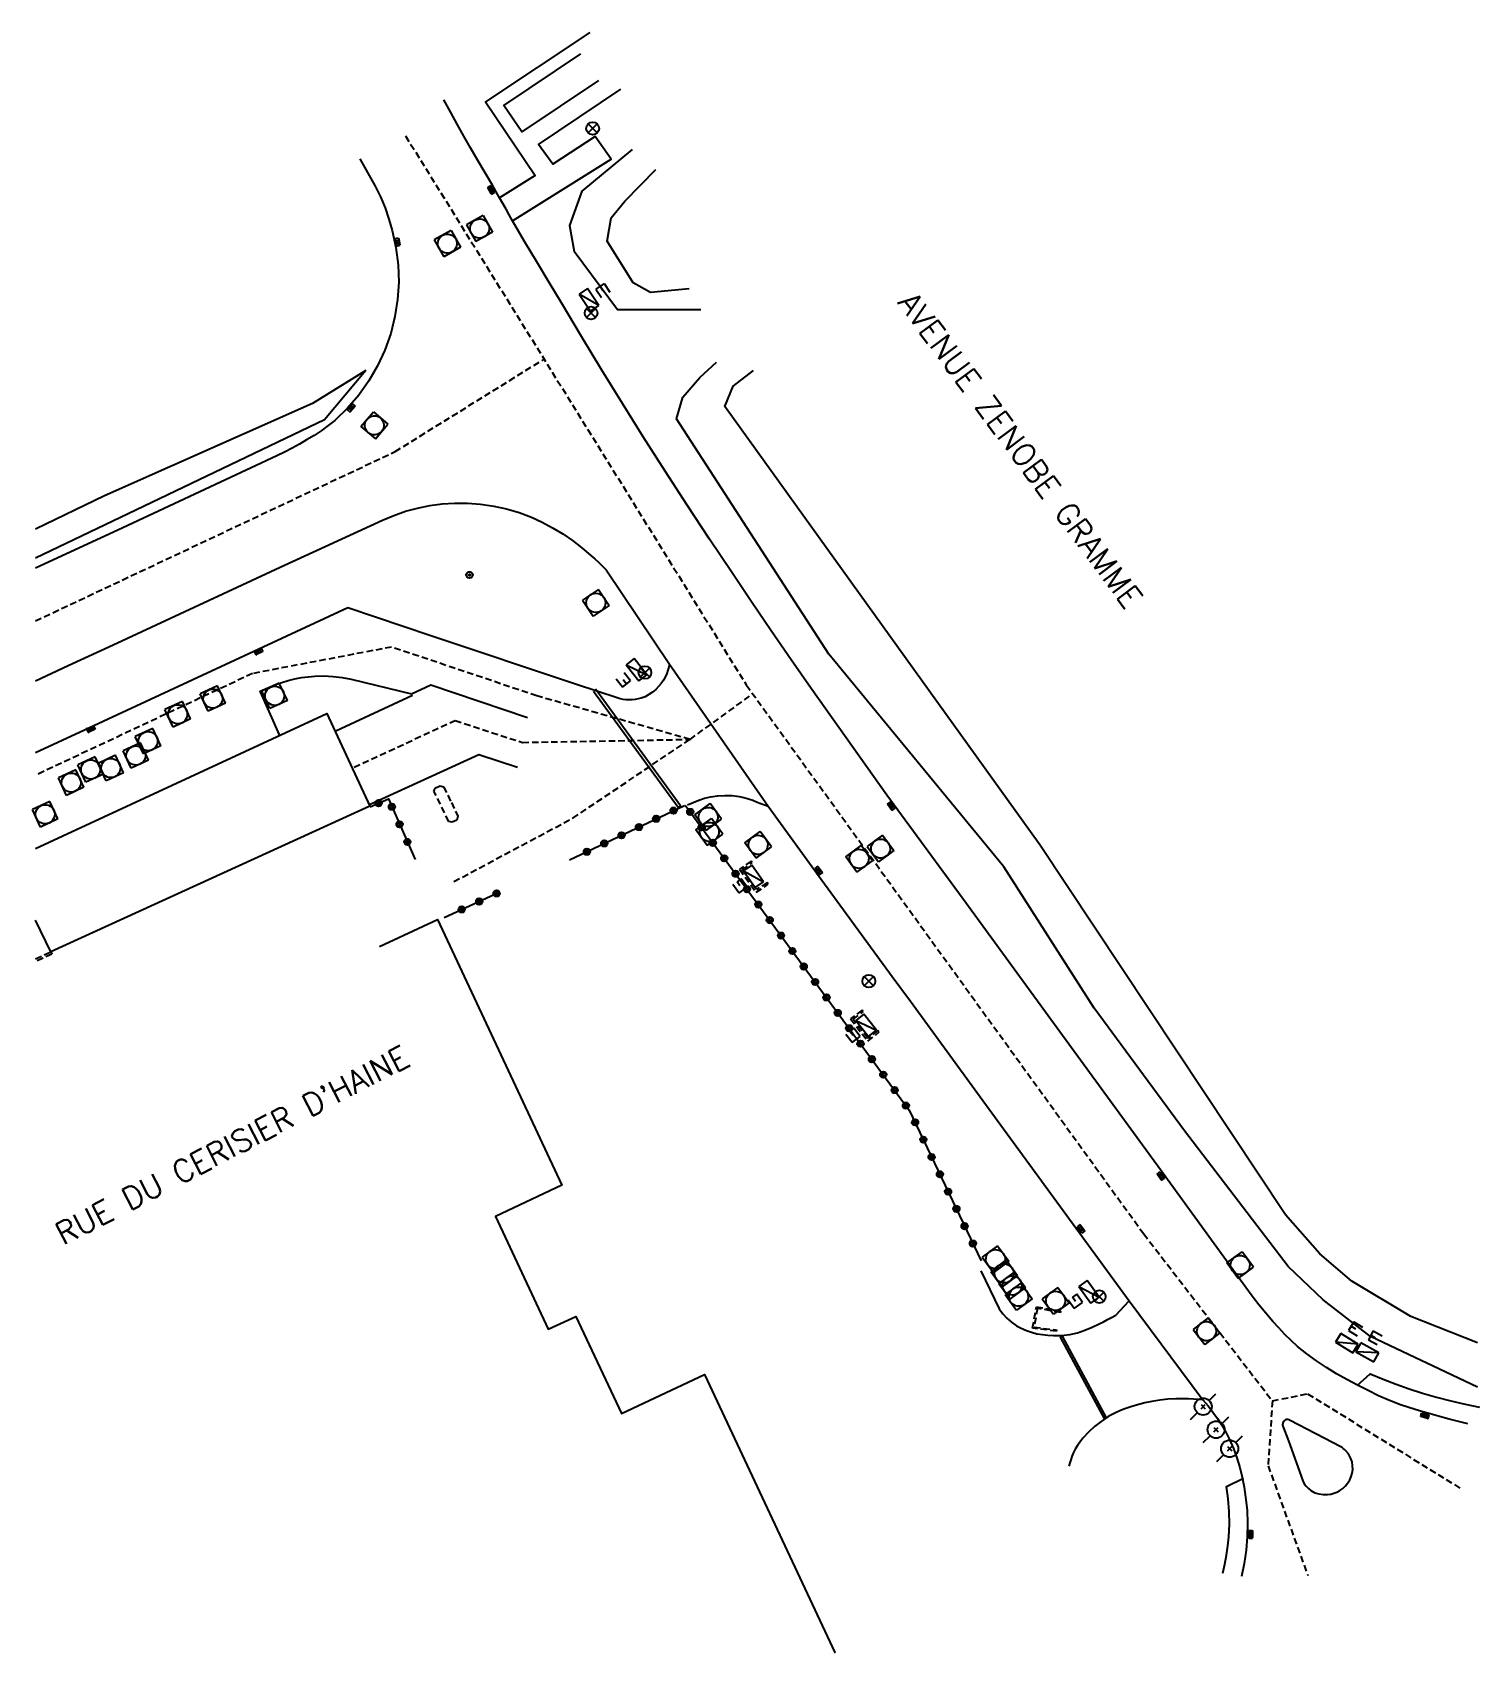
# Model space of a CAD drawing. Header units: millimetres. Extents: x 165000 to 165965, y 157641 to 157943.
# Drawn here: x 164999.8 to 165112.9, y 157770.2 to 157896.9 of the extents above; entities that cross this region are included whole.
import ezdxf
from ezdxf.enums import TextEntityAlignment as Align

# ---------------------------------------------------------------- set-up
doc = ezdxf.new("R2010")
doc.units = ezdxf.units.MM
doc.linetypes.add('DASHED', pattern=[0.75, 0.5, -0.25])
doc.layers.get('0').update_dxf_attribs({"linetype": 'CONTINUOUS'})
for name, color, linetype in [('W0001', 6, 'DASHED'), ('W0008', 7, 'CONTINUOUS'), ('W0014', 7, 'CONTINUOUS'), ('W0015', 2, 'CONTINUOUS'), ('W0017', 7, 'CONTINUOUS'), ('W0103', 1, 'CONTINUOUS'), ('W0112', 1, 'DASHED'), ('W0210', 2, 'CONTINUOUS'), ('W0212', 2, 'CONTINUOUS'), ('W0213', 2, 'CONTINUOUS'), ('W0322', 7, 'CONTINUOUS'), ('W0400', 7, 'CONTINUOUS'), ('W0411', 7, 'CONTINUOUS'), ('W0420', 7, 'CONTINUOUS'), ('W0430', 7, 'CONTINUOUS'), ('W0432', 7, 'CONTINUOUS'), ('W0439', 7, 'CONTINUOUS'), ('W0469', 7, 'CONTINUOUS'), ('W0473', 7, 'CONTINUOUS'), ('W0856', 7, 'CONTINUOUS'), ('W0989', 7, 'CONTINUOUS')]:
    doc.layers.add(name, color=color, linetype=linetype)
doc.styles.get("Standard").update_dxf_attribs({"font": 'romans.shx', "width": 0.85})

# ---------------------------------------------------------------- blocks, each defined once
blk = doc.blocks.new('T420')
for p, q in [((0.75, 0.75), (-0.75, 0.75)), ((-0.75, 0.75), (-0.75, -0.75)), ((0.75, 0.75), (0.75, -0.75)), ((0.75, -0.75), (-0.75, -0.75))]:
    blk.add_line(p, q)
blk.add_ellipse((0, 0), major_axis=(-0.53, 0.53), ratio=1, start_param=3.926991, end_param=10.210176)
blk = doc.blocks.new('T469')
at = {"color": 0, "linetype": 'Continuous', "flags": 128}
for points in [[(-0.35, 0.35), (0.35, -0.35)], [(-0.35, -0.35), (0.35, 0.35)]]:
    blk.add_lwpolyline(points, dxfattribs=at)
at = {"color": 0, "linetype": 'Continuous'}
blk.add_circle((0, 0), 0.5, dxfattribs=at)
blk = doc.blocks.new('T430')
at = {"flags": 128}
for points in [[(-0.4, 2.1), (0.4, 2.1)], [(-0.4, 2.1), (-0.4, 1.3)], [(-0.4, 1.7), (0, 1.7)], [(-0.4, 1.3), (0.4, 1.3)], [(0.8, 0.8), (-0.8, 0.8)], [(-0.8, 0.8), (-0.8, 0)], [(0.8, 0.8), (-0.8, 0)], [(-0.8, 0), (0.8, 0)], [(0.8, 0), (0.8, 0.8)]]:
    blk.add_lwpolyline(points, dxfattribs=at)
blk = doc.blocks.new('T432')
at = {"flags": 128}
for points in [[(-0.4, 2.1), (-0.4, 1.3)], [(-0.4, 1.3), (0.4, 1.3)], [(-0.39, 2.1), (0.41, 2.1)], [(0, 1.7), (0.4, 1.7)], [(0.4, 1.3), (0.4, 1.7)], [(0.8, 0.8), (-0.8, 0.8)], [(-0.8, 0.8), (-0.8, 0)], [(0.8, 0.8), (-0.8, 0)], [(-0.8, 0), (0.8, 0)], [(0.8, 0), (0.8, 0.8)]]:
    blk.add_lwpolyline(points, dxfattribs=at)
blk = doc.blocks.new('T400')
for p, q in [((-0.15, 0.3), (0.15, 0.3)), ((-0.15, -0.25), (-0.15, 0.3)), ((-0.15, 0.15), (0.15, 0.15)), ((-0.15, 0), (0.15, 0)), ((0.15, 0.3), (0.15, -0.25)), ((-0.15, -0.15), (0.15, -0.15)), ((-0.15, -0.25), (-0.15, -0.3)), ((-0.15, -0.3), (0.15, -0.3)), ((0.15, -0.3), (0.15, -0.25))]:
    blk.add_line(p, q)
blk = doc.blocks.new('T473')
for p, q in [((-0.166667, 0.166667), (0.166667, -0.166667)), ((-0.166667, -0.166667), (0.166667, 0.166667)), ((0.500001, 0.500001), (1.000002, 1.000002)), ((-1.000002, -1.000002), (-0.500001, -0.500001))]:
    blk.add_line(p, q)
blk.add_ellipse((0, 0), major_axis=(0.471405, 0.471405), ratio=1, start_param=5.4977871438, end_param=11.780972451)
blk = doc.blocks.new('T856')
for p, q in [((-0.125, 0), (0.125, 0)), ((0, 0.125), (0, -0.125))]:
    blk.add_line(p, q)
blk.add_ellipse((0, 0), major_axis=(-0.177, 0.177), ratio=1, start_param=3.9269908, end_param=10.2101761)
blk = doc.blocks.new('t322o')
at = {"color": 0, "linetype": 'Continuous'}
for radius in [0.25, 0.15]:
    blk.add_circle((0, 0), radius, dxfattribs=at)

msp = doc.modelspace()

# ---------------------------------------------------------------- linework, layer by layer
at = {"layer": 'W0001'}
for points in [[(165028.94, 157888.83), (165055.59, 157845.9), (165086.67, 157802.97), (165096.73, 157789.91), (165096.4, 157784.82), (165099.51, 157776.24)], [(165000, 157850.91), (165028.13, 157864.15), (165039.77, 157871.38)], [(165032.72, 157830.52), (165042.03, 157835.49), (165042.03, 157835.49), (165051.19, 157841.64), (165039.21, 157845.04), (165027.84, 157848.86), (165016.96, 157846.79), (165000, 157838.83)], [(165024.91, 157839.47), (165032.82, 157843.12), (165038.08, 157841.4), (165051.19, 157841.64), (165056.09, 157845.2)], [(165096.73, 157789.91), (165099.49, 157790.47), (165111.59, 157782.97)]]:
    msp.add_lwpolyline(points, dxfattribs=at)
at = {"layer": 'W0008'}
for points in [[(165112.03, 157788.11), (165111.29, 157788.29), (165110.55, 157788.49), (165109.81, 157788.69), (165109.08, 157788.89), (165108.49, 157789.05), (165107.9, 157789.23), (165107.32, 157789.41), (165106.74, 157789.6), (165105.88, 157789.94), (165105.04, 157790.31), (165104.21, 157790.71), (165103.39, 157791.14), (165102.56, 157791.57), (165101.75, 157792.03), (165100.96, 157792.52), (165100.19, 157793.04), (165099.43, 157793.59), (165098.7, 157794.17), (165098.2, 157794.63), (165097.71, 157795.11), (165097.23, 157795.61), (165096.77, 157796.12), (165096.22, 157796.76), (165095.68, 157797.42), (165095.16, 157798.09), (165094.66, 157798.78), (165087.98, 157807.98), (165080.1, 157818.77), (165072.77, 157828.85), (165066.59, 157837.27), (165060.66, 157845.61), (165059.09, 157847.86), (165057.54, 157850.12), (165056, 157852.39), (165054.47, 157854.66), (165052.71, 157857.3), (165050.96, 157859.96), (165049.23, 157862.62), (165047.52, 157865.3), (165045.9, 157867.91), (165044.3, 157870.52), (165042.71, 157873.15), (165041.13, 157875.78), (165040.16, 157877.38), (165039.2, 157878.98), (165038.25, 157880.58), (165037.31, 157882.2), (165037.05, 157882.65), (165036.8, 157883.1), (165036.55, 157883.55), (165036.29, 157884), (165035.73, 157884.97), (165035.16, 157885.94), (165034.59, 157886.92), (165034.03, 157887.89), (165033.5, 157888.82), (165032.97, 157889.76), (165032.45, 157890.71), (165031.94, 157891.65)], [(165025.37, 157887.05), (165026.57, 157884.9), (165026.98, 157884.07), (165027.34, 157883.21), (165027.64, 157882.33), (165027.9, 157881.44), (165028.19, 157880.11), (165028.36, 157878.76), (165028.4, 157877.4), (165028.32, 157876.04), (165028.11, 157874.7), (165027.78, 157873.38), (165027.32, 157872.09), (165026.75, 157870.86), (165026.07, 157869.68), (165025.28, 157868.57), (165024.4, 157867.54), (165023.42, 157866.59), (165022.89, 157866.18), (165022.34, 157865.78), (165021.78, 157865.41), (165021.2, 157865.06), (165020.64, 157864.72), (165020.06, 157864.41), (165019.47, 157864.1), (165018.88, 157863.82), (165006.82, 157858.18), (165000, 157855.02)], [(165000, 157846.23), (165002.54, 157847.42), (165006.07, 157849.04), (165006.07, 157849.04), (165019.12, 157855.1), (165027.14, 157858.78), (165028.03, 157859.16), (165028.94, 157859.48), (165029.88, 157859.73), (165030.83, 157859.93), (165031.79, 157860.05), (165032.76, 157860.12), (165033.79, 157860.11), (165034.81, 157860.04), (165035.83, 157859.89), (165036.84, 157859.67), (165037.83, 157859.38), (165038.79, 157859.02), (165039.63, 157858.63), (165040.44, 157858.19), (165041.23, 157857.71), (165042, 157857.19), (165042.73, 157856.63), (165043.43, 157856.03), (165043.74, 157855.76), (165044.05, 157855.48), (165044.35, 157855.19), (165044.64, 157854.9), (165049.59, 157847.53), (165057.3, 157836.41), (165061.49, 157830.63), (165066.99, 157823.1), (165068.42, 157821.16), (165074.99, 157812.15), (165085.54, 157797.72), (165091.29, 157789.98), (165091.7, 157789.51), (165092.08, 157789.03), (165092.44, 157788.52), (165092.78, 157788), (165093.09, 157787.46), (165093.37, 157786.9), (165093.68, 157786.18), (165093.96, 157785.45), (165094.19, 157784.7), (165094.38, 157783.94), (165094.53, 157783.16), (165094.64, 157782.39), (165094.75, 157781.35), (165094.79, 157780.31), (165094.77, 157779.27), (165094.68, 157778.23), (165094.53, 157777.2), (165094.32, 157776.18)]]:
    msp.add_lwpolyline(points, dxfattribs=at)
at = {"layer": 'W0014'}
for points in [[(165043.35, 157896.93), (165035.19, 157891.49), (165039.07, 157885.74), (165036.29, 157884)], [(165037.31, 157882.2), (165045.01, 157887.01), (165043.77, 157888.79), (165040.46, 157886.63), (165039.33, 157888.17), (165045.78, 157892.49)], [(165103.35, 157791.12), (165104.39, 157792.02), (165105.4, 157791.6), (165106.41, 157791.21), (165107.43, 157790.85), (165108.46, 157790.51), (165109.57, 157790.19), (165110.68, 157789.9), (165111.81, 157789.64), (165112.94, 157789.42)], [(165092.85, 157776.43), (165093.02, 157777.13), (165093.15, 157777.85), (165093.26, 157778.56), (165093.33, 157779.28), (165093.37, 157780.27), (165093.36, 157781.25), (165093.28, 157782.24), (165093.15, 157783.21), (165094.47, 157783.87)]]:
    msp.add_lwpolyline(points, dxfattribs=at)
at = {"layer": 'W0015'}
msp.add_lwpolyline([(165099.11, 157783.65), (165099.23, 157783.43), (165099.38, 157783.23), (165099.56, 157783.05), (165099.75, 157782.89), (165100.05, 157782.73), (165100.37, 157782.63), (165100.71, 157782.58), (165101.04, 157782.59), (165101.3, 157782.62), (165101.54, 157782.68), (165101.78, 157782.77), (165102.01, 157782.89), (165102.25, 157783.06), (165102.46, 157783.26), (165102.64, 157783.49), (165102.79, 157783.74), (165102.9, 157784), (165102.98, 157784.26), (165103.02, 157784.54), (165103.01, 157784.82), (165102.96, 157785.15), (165102.85, 157785.46), (165102.68, 157785.76), (165102.47, 157786.01), (165102.38, 157786.1), (165102.28, 157786.18), (165102.18, 157786.25), (165102.08, 157786.31), (165098.11, 157788.38), (165098.03, 157788.43), (165097.94, 157788.45), (165097.84, 157788.45), (165097.75, 157788.42), (165097.69, 157788.38), (165097.63, 157788.32), (165097.59, 157788.26), (165097.56, 157788.19), (165097.54, 157788.13), (165097.53, 157788.06), (165097.53, 157788), (165097.54, 157787.93), (165097.99, 157786.79)], close=True, dxfattribs=at)
at = {"layer": 'W0017'}
for points in [[(165049.59, 157847.53), (165049.54, 157847.28), (165049.46, 157847.04), (165049.37, 157846.8), (165049.27, 157846.56), (165049.11, 157846.28), (165048.93, 157846.02), (165048.72, 157845.77), (165048.5, 157845.54), (165048.24, 157845.33), (165047.97, 157845.14), (165047.68, 157844.98), (165047.37, 157844.86), (165047.14, 157844.8), (165046.9, 157844.75), (165046.66, 157844.73), (165046.42, 157844.72), (165046.19, 157844.74), (165045.95, 157844.77), (165045.72, 157844.81), (165045.5, 157844.88), (165042.32, 157845.92), (165030.91, 157849.74), (165024.42, 157851.94), (165003.82, 157842.37), (165000, 157840.6)], [(165019.08, 157842), (165017.57, 157845.41), (165018.77, 157845.93), (165019.26, 157846.1), (165019.77, 157846.25), (165020.28, 157846.37), (165020.8, 157846.47), (165021.32, 157846.54), (165021.85, 157846.58), (165022.56, 157846.6), (165023.27, 157846.56), (165023.98, 157846.48), (165024.68, 157846.35), (165029.41, 157845.2), (165030.91, 157845.9), (165038.47, 157843.36)], [(165029.48, 157845.07), (165023.48, 157842.29)], [(165026.18, 157836.57), (165034.67, 157840.47), (165037.69, 157839.46)], [(165051, 157836.51), (165051.42, 157836.71), (165051.87, 157836.89), (165052.32, 157837.03), (165052.78, 157837.14), (165053.34, 157837.22), (165053.91, 157837.26), (165054.47, 157837.24), (165055.03, 157837.17), (165055.4, 157837.09), (165055.75, 157837), (165056.1, 157836.88), (165056.44, 157836.74), (165057.3, 157836.41)], [(165073.94, 157800.09), (165075.36, 157797.1), (165075.65, 157796.72), (165075.97, 157796.38), (165076.32, 157796.06), (165076.71, 157795.79), (165077.09, 157795.59), (165077.49, 157795.41), (165077.9, 157795.27), (165078.32, 157795.16), (165078.75, 157795.09), (165079.18, 157795.05), (165079.61, 157795.02), (165080.03, 157795.01), (165080.46, 157795.04), (165080.88, 157795.09), (165081.48, 157795.24), (165082.06, 157795.43), (165082.64, 157795.67), (165083.19, 157795.94), (165083.52, 157796.09), (165083.84, 157796.26), (165084.16, 157796.43), (165084.48, 157796.61), (165085.54, 157797.72)], [(165091.29, 157789.98), (165090.92, 157790.02), (165090.55, 157790.05), (165090.17, 157790.07), (165089.8, 157790.08), (165089.17, 157790.07), (165088.55, 157790.03), (165087.93, 157789.96), (165087.31, 157789.86), (165086.75, 157789.75), (165086.19, 157789.61), (165085.65, 157789.45), (165085.11, 157789.25), (165084.79, 157789.12), (165084.47, 157788.97), (165084.16, 157788.82), (165083.86, 157788.65), (165083.33, 157788.3), (165082.82, 157787.9), (165082.35, 157787.47), (165081.92, 157786.99), (165081.7, 157786.71), (165081.5, 157786.43), (165081.32, 157786.12), (165081.16, 157785.81), (165081.05, 157785.57), (165080.96, 157785.31), (165080.88, 157785.06), (165080.82, 157784.8)]]:
    msp.add_lwpolyline(points, dxfattribs=at)
at = {"layer": 'W0103'}
for points in [[(165000, 157833.1), (165022.79, 157843.66), (165026.14, 157836.42)], [(165026.14, 157836.42), (165001.19, 157825.02), (165000, 157827.5)], [(165026.91, 157825.43), (165031.44, 157827.55), (165041.17, 157806.77), (165035.96, 157804.32), (165040.09, 157795.51), (165042.26, 157796.52), (165045.83, 157788.91), (165052.33, 157791.96), (165062.51, 157770.22), (165062.51, 157770.22)]]:
    msp.add_lwpolyline(points, dxfattribs=at)
at = {"layer": 'W0112'}
for points in [[(165033.02, 157835.63), (165032.94, 157835.32), (165032.59, 157835.17), (165032.32, 157835.22), (165031.16, 157837.59), (165031.28, 157837.86), (165031.65, 157838.01), (165031.91, 157837.94), (165032.52, 157836.7)], [(165055.97, 157832.12), (165055.06, 157831.48), (165056.35, 157829.68), (165057.3, 157830.31), (165057.22, 157830.44), (165056.39, 157829.89), (165055.27, 157831.44), (165056.05, 157832)], [(165064.64, 157820.46), (165063.73, 157819.78), (165065.1, 157818.05), (165065.98, 157818.76), (165065.88, 157818.87), (165065.12, 157818.26), (165063.94, 157819.75), (165064.73, 157820.34)], [(165079.86, 157795.46), (165079.84, 157795.36), (165077.98, 157795.59), (165078.28, 157797.27), (165080.17, 157796.92), (165080.15, 157796.82), (165078.36, 157797.15), (165078.09, 157795.67)]]:
    msp.add_lwpolyline(points, close=True, dxfattribs=at)
msp.add_lwpolyline([(165000, 157824.48), (165001.19, 157825.02), (165001.27, 157824.84), (165000, 157824.26)], dxfattribs=at)
at = {"layer": 'W0210'}
for points in [[(165051.12, 157876.88), (165048.1, 157876.59), (165046.73, 157877.35), (165044.71, 157880.6), (165045.03, 157882.43), (165046.1, 157883.72), (165048.51, 157886.21)], [(165025.83, 157870.48), (165021.67, 157867.9), (165005.4, 157860.69), (165000, 157858.08)], [(165112.78, 157794.44), (165107.56, 157796.5), (165102.95, 157799.27), (165100.43, 157801.41), (165097.76, 157804.45), (165078.55, 157833.39), (165053.91, 157867.66), (165054.55, 157869.27), (165056.15, 157870.48)]]:
    msp.add_lwpolyline(points, dxfattribs=at)
at = {"layer": 'W0212'}
msp.add_lwpolyline([(165046.67, 157887.78), (165042.73, 157884.5), (165041.77, 157881.83), (165042.13, 157879.79)], dxfattribs=at)
at = {"layer": 'W0213'}
for points in [[(165052.03, 157875.24), (165045.51, 157875.24), (165042.13, 157879.79)], [(165112.77, 157790.97), (165104.4, 157794.95), (165100.7, 157797.8), (165097.97, 157800.42), (165089.86, 157811.02), (165082.79, 157820.62), (165075.74, 157831.68), (165062.04, 157848.31), (165050.13, 157866.71), (165050.63, 157868.4), (165051.96, 157869.95), (165053.26, 157871.13)], [(165025.83, 157870.48), (165022.6, 157866.64), (165006.65, 157858.99), (165000, 157855.81)]]:
    msp.add_lwpolyline(points, dxfattribs=at)
at = {"layer": 'W0322'}
for points in [[(165026.18, 157836.37), (165027.6, 157836.98), (165029.68, 157832.25)], [(165041.77, 157832.21), (165050.75, 157836.48)], [(165050.81, 157836.5), (165068.33, 157812.65), (165073.95, 157800.86)], [(165031.97, 157827.71), (165036.27, 157829.68)]]:
    msp.add_lwpolyline(points, dxfattribs=at)
at = {"layer": 'W0411'}
msp.add_lwpolyline([(165043.65, 157845.41), (165050.27, 157836.33), (165050.43, 157836.44), (165043.81, 157845.53)], close=True, dxfattribs=at)
msp.add_lwpolyline([(165083.77, 157788.59), (165080.31, 157794.98), (165080.13, 157794.89), (165083.61, 157788.48), (165083.77, 157788.59)], dxfattribs=at)
at = {"layer": 'W0439'}
msp.add_lwpolyline([(165044.03, 157893.17), (165038.03, 157889.14), (165036.63, 157891.21), (165042.65, 157895.26)], dxfattribs=at)

# ---------------------------------------------------------------- block references
at = {"layer": 'W0322'}
for p, rotation in [((165026.83, 157836.65), 23.05836078699629), ((165027.87, 157836.37), 293.7349418888355), ((165048.54, 157835.43), 25.43953627975144), ((165049.9, 157836.07), 25.43953627975144), ((165051.2, 157835.97), 306.3090194446042), ((165028.47, 157835), 293.7349418888355), ((165045.83, 157834.14), 25.43953627975144), ((165047.19, 157834.78), 25.43953627975144), ((165052.09, 157834.76), 306.3090194446042), ((165029.08, 157833.62), 293.7349418888355), ((165043.12, 157832.85), 25.43953627975144), ((165044.48, 157833.5), 25.43953627975144), ((165052.97, 157833.55), 306.3090194446042), ((165053.86, 157832.34), 306.3090194446042), ((165054.75, 157831.13), 306.3090194446042), ((165034.7, 157828.96), 24.61217483051278), ((165036.06, 157829.59), 24.61217483051278), ((165055.64, 157829.92), 306.3090194446042), ((165033.33, 157828.34), 24.61217483051278), ((165056.53, 157828.72), 306.3090194446042), ((165057.42, 157827.51), 306.3090194446042), ((165058.3, 157826.3), 306.3090194446042), ((165059.19, 157825.09), 306.3090194446042), ((165060.08, 157823.88), 306.3090194446042), ((165060.97, 157822.67), 306.3090194446042), ((165061.86, 157821.46), 306.3090194446042), ((165062.74, 157820.25), 306.3090194446042), ((165063.63, 157819.05), 306.3090194446042), ((165064.52, 157817.84), 306.3090194446042), ((165065.41, 157816.63), 306.3090194446042), ((165066.3, 157815.42), 306.3090194446042), ((165067.19, 157814.21), 306.3090194446042), ((165068.07, 157813), 306.3090194446042), ((165068.79, 157811.69), 295.4843597515634), ((165069.43, 157810.34), 295.4843597515634), ((165070.08, 157808.98), 295.4843597515634), ((165070.73, 157807.63), 295.4843597515634), ((165071.37, 157806.27), 295.4843597515634), ((165072.02, 157804.92), 295.4843597515634), ((165072.66, 157803.57), 295.4843597515634), ((165073.31, 157802.21), 295.4843597515634)]:
    msp.add_blockref('t322o', p, dxfattribs=dict(at, rotation=rotation))
at = {"layer": 'W0400'}
for p, rotation in [((165035.64, 157884.61), 29.54676156497189), ((165028.3, 157880.54), 11.53626863689973), ((165024.69, 157867.56), 318.9218536741656), ((165017.43, 157848.52), 295.891234389988), ((165004.32, 157842.45), 294.7531706601489), ((165066.93, 157836.42), 34.59533158352091), ((165061.24, 157831.39), 215.6528787735997), ((165088.02, 157807.49), 35.6693612799487), ((165081.76, 157803.36), 216.3509840308823), ((165108.66, 157788.75), 75.58358536784172)]:
    msp.add_blockref('T400', p, dxfattribs=dict(at, rotation=rotation))
msp.add_blockref('T400', (165095.03, 157779.48), dxfattribs=at)
at = {"layer": 'W0420'}
for p, rotation in [((165034.73, 157881.59), 29.34259660181596), ((165032.21, 157880.41), 29.34219303665784), ((165026.5, 157866.2), 139.304972194871), ((165043.82, 157852.32), 33.88201400360524), ((165013.87, 157844.83), 294.8767380723415), ((165018.7, 157845.05), 294.8686268602734), ((165011.12, 157843.6), 294.8765688309117), ((165008.8, 157841.5), 294.8751386800654), ((165007.85, 157840.38), 294.8761163350524), ((165004.31, 157839.29), 294.8769037258315), ((165005.89, 157839.4), 294.8761966501193), ((165002.79, 157838.26), 294.8755398161528), ((165000.75, 157835.78), 294.8786998913025), ((165052.61, 157835.57), 216.3108742802339), ((165052.7, 157834.4), 216.1723653982951), ((165056.51, 157833.39), 216.4512735468958), ((165064.41, 157832.3), 216.0701955509677), ((165066.09, 157833.1), 36.31890588516165), ((165075.08, 157800.99), 36.46532863725232), ((165094.21, 157800.53), 215.931814735585), ((165075.75, 157799.88), 36.44654979474504), ((165076.38, 157798.93), 36.42141490197793), ((165076.89, 157798.06), 36.41398472099829), ((165079.78, 157797.73), 36.34108957008784), ((165091.58, 157795.36), 37.62584144931257)]:
    msp.add_blockref('T420', p, dxfattribs=dict(at, rotation=rotation))
at = {"layer": 'W0430'}
for p, rotation in [((165042.95, 157875.8), 303.5144882433808), ((165047.31, 157847.33), 127.8858721853989), ((165102.34, 157794.09), 328.4429264941101), ((165103.96, 157793.36), 331.1748186134331)]:
    msp.add_blockref('T430', p, dxfattribs=dict(at, rotation=rotation))
at = {"layer": 'W0432'}
for p, rotation in [((165056.48, 157831.16), 125.3691186196936), ((165065.28, 157819.53), 127.9927033783818), ((165082.72, 157798.67), 125.4215638241957)]:
    msp.add_blockref('T432', p, dxfattribs=dict(at, rotation=rotation))
at = {"layer": 'W0469'}
for p in [(165043.57, 157889.42), (165043.45, 157874.98), (165047.66, 157846.87), (165065.17, 157822.73), (165083.19, 157798.06)]:
    msp.add_blockref('T469', p, dxfattribs=at)
at = {"layer": 'W0473'}
for p in [(165091.32, 157789.46), (165092.33, 157787.66), (165093.39, 157786.17)]:
    msp.add_blockref('T473', p, dxfattribs=at)
at = {"layer": 'W0856'}
msp.add_blockref('T856', (165033.94, 157854.5), dxfattribs=at)

# ---------------------------------------------------------------- texts
at = {"layer": 'W0989'}
for s, rotation, p in [('AVENUE ZENOBE GRAMME', 306.631, (165068.08, 157876.3)), ("RUE DU CERISIER D'HAINE", 27.442, (165001.74, 157802.82))]:
    msp.add_text(s, height=1.75, rotation=rotation, dxfattribs=at).set_placement(p, align=Align.MIDDLE_LEFT)

doc.saveas('drawing.dxf')
